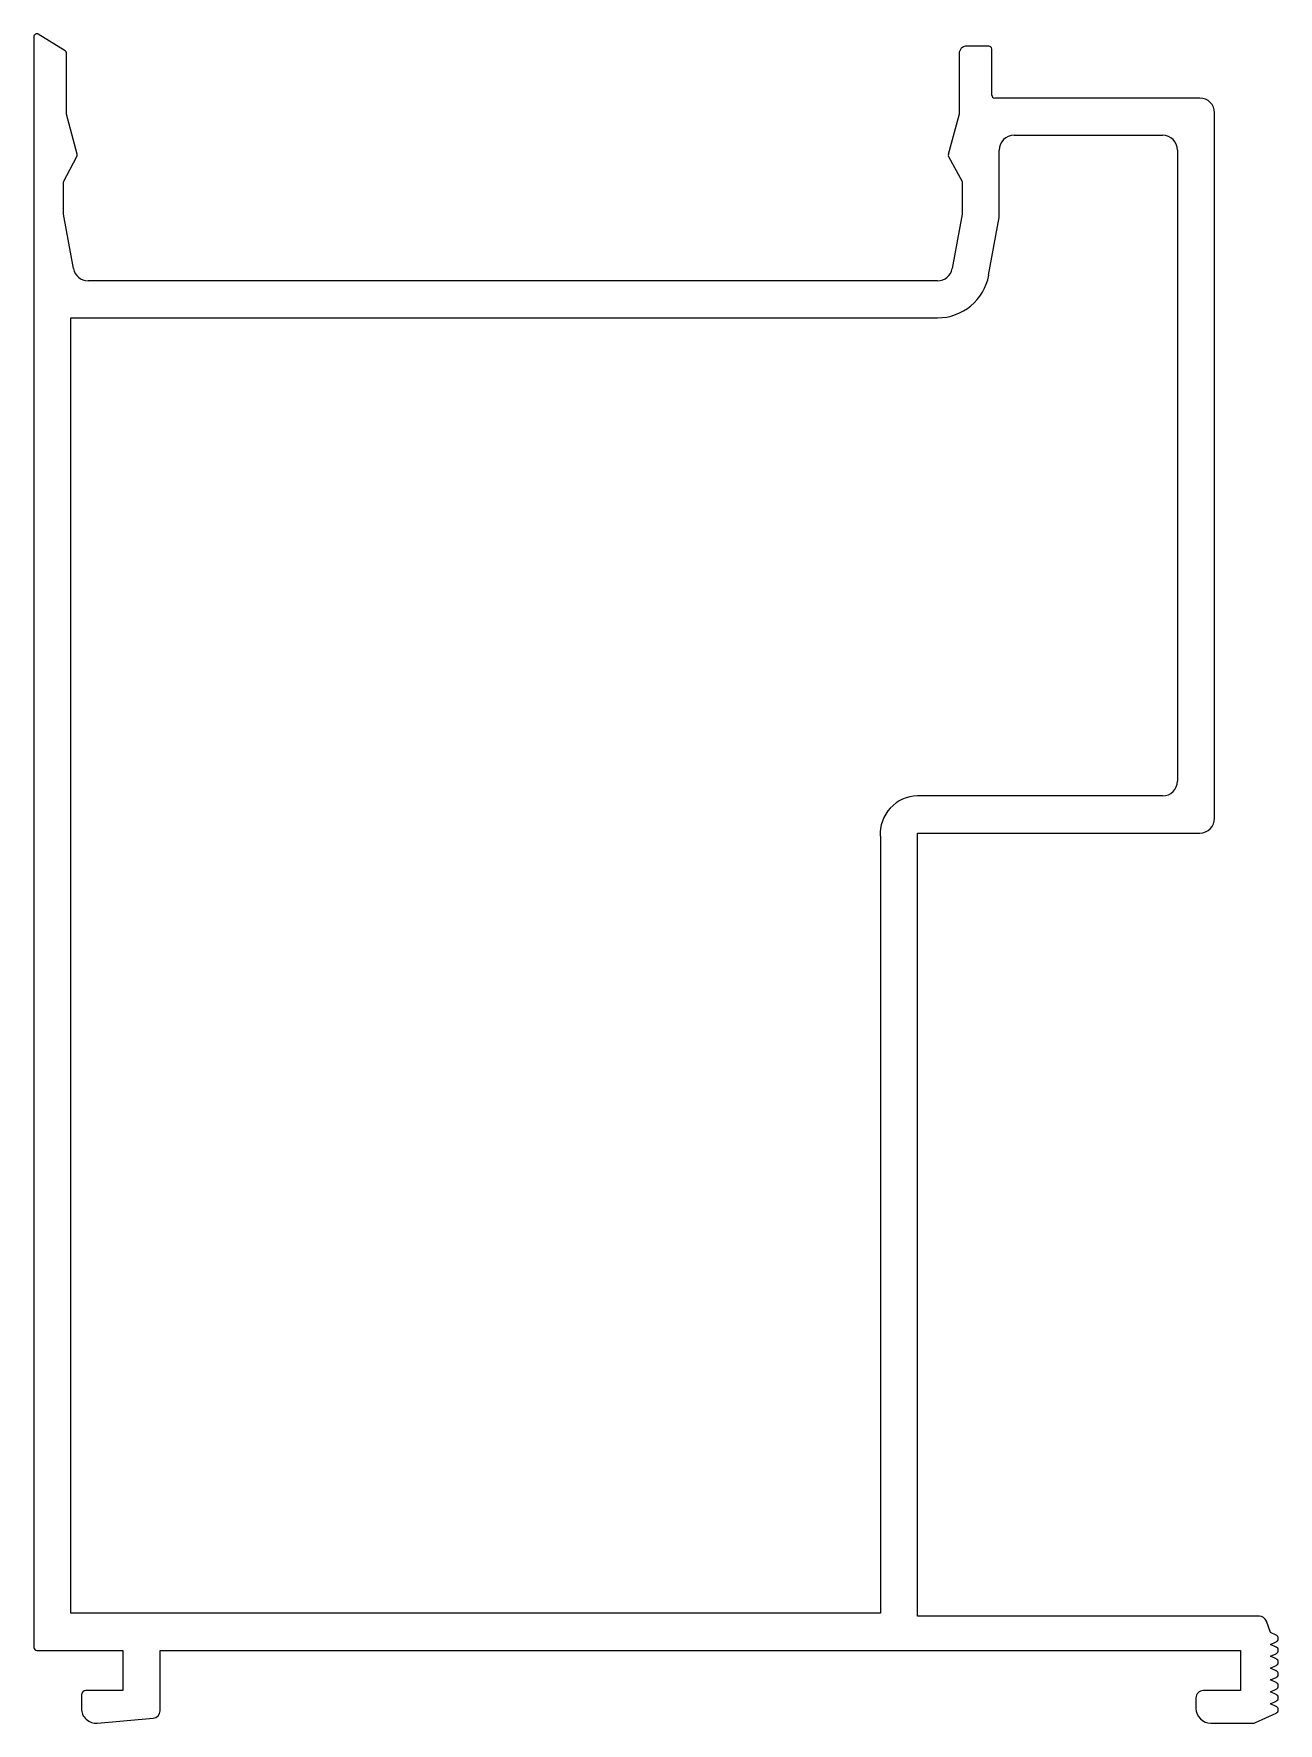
# Model space of a CAD drawing. Extents: x 2728 to 2812, y 1483 to 1597.
import ezdxf

# ---------------------------------------------------------------- set-up
doc = ezdxf.new("R2010")
doc.units = 0
doc.layers.get('0').update_dxf_attribs({"linetype": 'CONTINUOUS'})

msp = doc.modelspace()

# ---------------------------------------------------------------- linework, layer by layer
at = {"color": 0}
for p, q in [((2728.25, 1596.63), (2728.25, 1488.15)), ((2730.35, 1595.68), (2728.55, 1596.8)), ((2730.45, 1591.41), (2730.45, 1595.51)), ((2790.55, 1595.5), (2790.55, 1591.41)), ((2792.55, 1596), (2791.05, 1596)), ((2792.75, 1592.7), (2792.75, 1595.8)), ((2806.75, 1592.5), (2792.95, 1592.5)), ((2731.17, 1588.72), (2730.45, 1591.41)), ((2790.55, 1591.41), (2789.82, 1588.71)), ((2807.75, 1544), (2807.75, 1591.5)), ((2794.25, 1590), (2804.25, 1590)), ((2730.25, 1586.87), (2731.15, 1588.56)), ((2789.84, 1588.57), (2790.75, 1586.88)), ((2793.25, 1584.46), (2793.25, 1589)), ((2805.25, 1589), (2805.25, 1546.5)), ((2730.25, 1584.68), (2730.25, 1586.87)), ((2790.75, 1586.88), (2790.75, 1584.68)), ((2730.91, 1581.02), (2730.25, 1584.68)), ((2790.75, 1584.68), (2790.08, 1581.02)), ((2792.54, 1580.57), (2793.25, 1584.46)), ((2789.1, 1580.2), (2731.9, 1580.2)), ((2730.75, 1490.45), (2730.75, 1577.7)), ((2730.75, 1577.7), (2789.1, 1577.7)), ((2804.25, 1545.5), (2787.75, 1545.5)), ((2787.75, 1490.26), (2787.75, 1543)), ((2787.75, 1543), (2806.75, 1543)), ((2785.25, 1542.8), (2785.25, 1490.45)), ((2785.25, 1490.45), (2730.75, 1490.45)), ((2810.77, 1490.26), (2787.75, 1490.26)), ((2811.52, 1489.16), (2811.24, 1489.93)), ((2811.89, 1488.98), (2811.52, 1489.16)), ((2811.52, 1488.36), (2811.89, 1488.53)), ((2811.89, 1488.18), (2811.52, 1488.36)), ((2728.45, 1487.95), (2734.25, 1487.95)), ((2734.25, 1487.95), (2734.25, 1485.25)), ((2736.75, 1483.88), (2736.75, 1487.95)), ((2736.75, 1487.95), (2809.5, 1487.95)), ((2809.5, 1487.95), (2809.5, 1485.25)), ((2811.52, 1487.56), (2811.89, 1487.73)), ((2811.89, 1487.38), (2811.52, 1487.56)), ((2811.52, 1486.76), (2811.89, 1486.93)), ((2811.89, 1486.58), (2811.52, 1486.76)), ((2811.52, 1485.96), (2811.89, 1486.13)), ((2731.45, 1484.95), (2731.45, 1484.05)), ((2734.25, 1485.25), (2731.75, 1485.25)), ((2809.5, 1485.25), (2807, 1485.25)), ((2811.89, 1485.78), (2811.52, 1485.96)), ((2811.52, 1485.16), (2811.89, 1485.33)), ((2811.89, 1484.98), (2811.52, 1485.16)), ((2806.5, 1484.75), (2806.5, 1484.05)), ((2811.52, 1484.36), (2811.89, 1484.53)), ((2811.89, 1484.18), (2811.52, 1484.36)), ((2732.53, 1483.05), (2736.29, 1483.38)), ((2807.5, 1483.05), (2810.3, 1483.05)), ((2810.51, 1483.09), (2811.89, 1483.73))]:
    msp.add_line(p, q, dxfattribs=at)
for centre, radius, start, end in [((2728.45, 1596.63), 0.2, 58, 180), ((2730.25, 1595.51), 0.2, 0, 58), ((2791.05, 1595.5), 0.5, 90, 180), ((2792.55, 1595.8), 0.2, 0, 90), ((2792.95, 1592.7), 0.2, 180, 270), ((2806.75, 1591.5), 1, 0, 90), ((2794.25, 1589), 1, 90, 180), ((2804.25, 1589), 1, 0, 90), ((2730.95, 1588.66), 0.227, 333.6804, 15.0104), ((2790.02, 1588.66), 0.2, 164.9896, 208.2005), ((2731.9, 1581.2), 1, 190.3226, 270), ((2789.1, 1581.2), 1, 270, 349.6774), ((2789.1, 1581.2), 3.5, 270, 349.6774), ((2804.25, 1546.5), 1, 270, 0), ((2787.78, 1542.96), 2.54, 90.6804, 183.7034), ((2806.75, 1544), 1, 270, 0), ((2810.77, 1489.76), 0.5, 20, 89.999), ((2811.79, 1488.76), 0.25, 294.7804, 65.2196), ((2728.45, 1488.15), 0.2, 180, 270), ((2811.79, 1487.96), 0.25, 294.7804, 65.2196), ((2811.79, 1487.16), 0.25, 294.7804, 65.2196), ((2811.79, 1486.36), 0.25, 294.7804, 65.2196), ((2731.75, 1484.95), 0.3, 90, 180), ((2807, 1484.75), 0.5, 90, 180), ((2811.79, 1485.56), 0.25, 294.7804, 65.2196), ((2811.79, 1484.76), 0.25, 294.7804, 65.2196), ((2732.45, 1484.05), 1, 180, 275), ((2736.25, 1483.88), 0.5, 275, 0), ((2807.5, 1484.05), 1, 180, 270), ((2811.79, 1483.96), 0.25, 294.7804, 65.2196), ((2810.3, 1483.55), 0.5, 270, 294.7804)]:
    msp.add_arc(centre, radius, start, end, dxfattribs=at)

doc.saveas('drawing.dxf')
